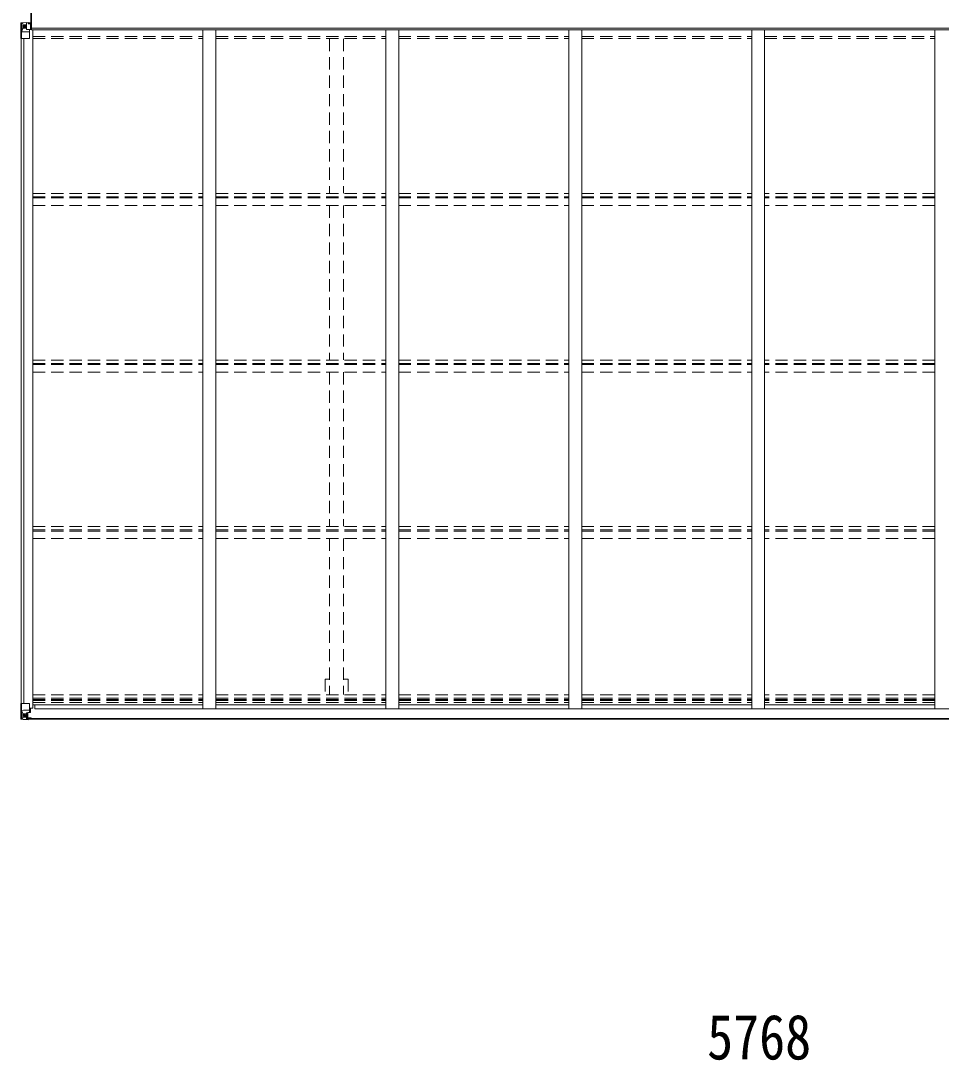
# Model space of a CAD drawing. Units: millimetres at full size, sheet at 1:40; details may follow other scales. Extents: x -11243 to 11243, y -7760 to 7760.
# Drawn here: x 1501 to 5103, y -69 to 3999 of the extents above; entities that cross this region are included whole.
import ezdxf
from ezdxf.enums import TextEntityAlignment as Align

# ---------------------------------------------------------------- set-up
doc = ezdxf.new("R2010")
doc.units = ezdxf.units.MM
doc.header["$LTSCALE"] = 40
doc.linetypes.add('DASHED1', pattern=[1.8, 1.2, -0.6])
for name, color, linetype, lineweight in [('0-3_ELV2', 4, 'Continuous', 9), ('0-4_TABLE1', 6, 'Continuous', 9), ('0-6_OTH_LINE', 6, 'Continuous', 9)]:
    doc.layers.add(name, color=color, linetype=linetype, lineweight=lineweight)
doc.styles.add('ＭＳ ゴシック', font='')
doc.styles.get('ＭＳ ゴシック').set_extended_font_data('MS Gothic')

msp = doc.modelspace()

# ---------------------------------------------------------------- linework, layer by layer
at = {"layer": '0-3_ELV2'}
for p, q in [((1529.42, 3990.66), (1539.92, 3990.66)), ((1527.66, 3964.88), (1542.42, 3964.88)), ((1539.42, 3982.76), (1539.92, 3982.76)), ((1539.42, 3967.15), (1539.92, 3967.15)), ((7231.42, 3970.01), (1542.42, 3970.28)), ((1542.42, 3966.97), (1542.42, 3963.58)), ((7231.42, 3963.58), (1542.42, 3963.58)), ((1547.92, 1308.57), (1547.92, 3963.58)), ((2213.92, 1306.76), (2213.92, 3963.58)), ((2263.92, 1306.76), (2263.92, 3963.58)), ((2929.92, 1306.76), (2929.92, 3963.58)), ((2979.92, 1306.76), (2979.92, 3963.58)), ((3645.92, 1306.76), (3645.92, 3963.58)), ((3695.92, 1306.76), (3695.92, 3963.58)), ((4361.92, 1306.76), (4361.92, 3963.58)), ((4411.92, 1306.76), (4411.92, 3963.58)), ((5077.92, 1306.76), (5077.92, 3963.58)), ((1502.92, 1327.22), (1502.92, 3928.86)), ((1512.62, 1327.22), (1512.62, 3928.86)), ((1547.92, 1308.57), (1534.92, 1308.57)), ((1547.92, 1322.25), (2213.92, 1322.25)), ((1555.42, 1322.25), (1555.42, 1306.74)), ((1555.42, 1306.74), (7218.42, 1306.74)), ((2263.92, 1322.25), (2929.92, 1322.25)), ((2979.92, 1322.25), (3645.92, 1322.25)), ((3695.92, 1322.25), (4361.92, 1322.25)), ((5077.92, 1322.25), (4411.92, 1322.25)), ((1524.42, 1268.6), (7249.42, 1268.6)), ((1524.42, 1266.45), (7249.42, 1266.45))]:
    msp.add_line(p, q, dxfattribs=at)
at = {"layer": '0-3_ELV2', "linetype": 'DASHED1'}
for p, q in [((1547.92, 3937.06), (2213.92, 3937.06)), ((1547.92, 3928.71), (2213.92, 3928.71)), ((2263.92, 3937.06), (2929.92, 3937.06)), ((2263.92, 3928.71), (2929.92, 3928.71)), ((2709.42, 3927.91), (2709.42, 3323.99)), ((2764.42, 3927.91), (2764.42, 3323.99)), ((2979.92, 3937.06), (3645.92, 3937.06)), ((2979.92, 3928.71), (3645.92, 3928.71)), ((3695.92, 3937.06), (4361.92, 3937.06)), ((3695.92, 3928.71), (4361.92, 3928.71)), ((4411.92, 3937.06), (5077.92, 3937.06)), ((4411.92, 3928.71), (5077.92, 3928.71)), ((1547.92, 3322.8), (2213.89, 3322.8)), ((1547.92, 3309.79), (2213.89, 3309.79)), ((1547.92, 3305.24), (2213.89, 3305.24)), ((2263.92, 3322.8), (2929.89, 3322.8)), ((2263.92, 3309.79), (2929.89, 3309.79)), ((2263.92, 3305.24), (2929.89, 3305.24)), ((2979.92, 3322.8), (3645.89, 3322.8)), ((2979.92, 3309.79), (3645.89, 3309.79)), ((2979.92, 3305.24), (3645.89, 3305.24)), ((3695.92, 3322.8), (4361.89, 3322.8)), ((3695.92, 3309.79), (4361.89, 3309.79)), ((3695.92, 3305.24), (4361.89, 3305.24)), ((5077.92, 3322.8), (4411.92, 3322.8)), ((5077.92, 3309.79), (4411.92, 3309.79)), ((5077.92, 3305.24), (4411.92, 3305.24)), ((1547.92, 3275.5), (2213.89, 3275.5)), ((2263.92, 3275.5), (2929.89, 3275.5)), ((2709.42, 3275.63), (2709.42, 2672.33)), ((2764.42, 3275.63), (2764.42, 2672.33)), ((2979.92, 3275.5), (3645.89, 3275.5)), ((3695.92, 3275.5), (4361.89, 3275.5)), ((5077.92, 3275.5), (4411.92, 3275.5)), ((1547.92, 2671.14), (2213.89, 2671.14)), ((1547.92, 2658.13), (2213.89, 2658.13)), ((1547.92, 2653.58), (2213.89, 2653.58)), ((2263.92, 2671.14), (2929.89, 2671.14)), ((2263.92, 2658.13), (2929.89, 2658.13)), ((2263.92, 2653.58), (2929.89, 2653.58)), ((2979.92, 2671.14), (3645.89, 2671.14)), ((2979.92, 2658.13), (3645.89, 2658.13)), ((2979.92, 2653.58), (3645.89, 2653.58)), ((3695.92, 2671.14), (4361.89, 2671.14)), ((3695.92, 2658.13), (4361.89, 2658.13)), ((3695.92, 2653.58), (4361.89, 2653.58)), ((5077.92, 2671.14), (4411.92, 2671.14)), ((5077.92, 2658.13), (4411.92, 2658.13)), ((5077.92, 2653.58), (4411.92, 2653.58)), ((1547.92, 2623.84), (2213.89, 2623.84)), ((2263.92, 2623.84), (2929.89, 2623.84)), ((2709.42, 2623.97), (2709.42, 2020.67)), ((2764.42, 2623.97), (2764.42, 2020.67)), ((2979.92, 2623.84), (3645.89, 2623.84)), ((3695.92, 2623.84), (4361.89, 2623.84)), ((5077.92, 2623.84), (4411.92, 2623.84)), ((1547.92, 2019.48), (2213.89, 2019.48)), ((1547.92, 2006.47), (2213.89, 2006.47)), ((1547.92, 2001.92), (2213.89, 2001.92)), ((2263.92, 2019.48), (2929.89, 2019.48)), ((2263.92, 2006.47), (2929.89, 2006.47)), ((2263.92, 2001.92), (2929.89, 2001.92)), ((2979.92, 2019.48), (3645.89, 2019.48)), ((2979.92, 2006.47), (3645.89, 2006.47)), ((2979.92, 2001.92), (3645.89, 2001.92)), ((3695.92, 2019.48), (4361.89, 2019.48)), ((3695.92, 2006.47), (4361.89, 2006.47)), ((3695.92, 2001.92), (4361.89, 2001.92)), ((5077.92, 2019.48), (4411.92, 2019.48)), ((5077.92, 2006.47), (4411.92, 2006.47)), ((5077.92, 2001.92), (4411.92, 2001.92)), ((1547.92, 1972.18), (2213.89, 1972.18)), ((2263.92, 1972.18), (2929.89, 1972.18)), ((2709.42, 1972.31), (2709.42, 1362.05)), ((2764.42, 1972.31), (2764.42, 1362.05)), ((2979.92, 1972.18), (3645.89, 1972.18)), ((3695.92, 1972.18), (4361.89, 1972.18)), ((5077.92, 1972.18), (4411.92, 1972.18)), ((2691.72, 1422.45), (2709.42, 1422.45)), ((2691.72, 1422.45), (2691.72, 1362.05)), ((2764.42, 1422.45), (2782.12, 1422.45)), ((2782.12, 1422.45), (2782.12, 1362.05)), ((1547.92, 1360.86), (2213.92, 1360.86)), ((1547.92, 1347.86), (2213.92, 1347.86)), ((1547.92, 1342.78), (2213.92, 1342.78)), ((2263.92, 1360.86), (2929.92, 1360.86)), ((2263.92, 1347.86), (2929.92, 1347.86)), ((2263.92, 1342.78), (2929.92, 1342.78)), ((2979.92, 1360.86), (3645.92, 1360.86)), ((2979.92, 1347.86), (3645.92, 1347.86)), ((2979.92, 1342.78), (3645.92, 1342.78)), ((3695.92, 1360.86), (4361.92, 1360.86)), ((3695.92, 1347.86), (4361.92, 1347.86)), ((3695.92, 1342.78), (4361.92, 1342.78)), ((5077.92, 1360.86), (4411.92, 1360.86)), ((5077.92, 1347.86), (4411.92, 1347.86)), ((5077.92, 1342.78), (4411.92, 1342.78)), ((1547.92, 1338.85), (2213.92, 1338.85)), ((1547.92, 1330.65), (2213.92, 1330.65)), ((2263.92, 1338.85), (2929.92, 1338.85)), ((2263.92, 1330.65), (2929.92, 1330.65)), ((2979.92, 1338.85), (3645.92, 1338.85)), ((2979.92, 1330.65), (3645.92, 1330.65)), ((3695.92, 1338.85), (4361.92, 1338.85)), ((3695.92, 1330.65), (4361.92, 1330.65)), ((5077.92, 1338.85), (4411.92, 1338.85)), ((5077.92, 1330.65), (4411.92, 1330.65))]:
    msp.add_line(p, q, dxfattribs=at)
at = {"layer": '0-4_TABLE1'}
for p, q in [((1541.42, 3966.95), (1541.42, 4029.95)), ((1500.92, 3989.57), (1500.92, 3928.86)), ((1501.86, 3990.53), (1501.86, 3990.58)), ((1510.83, 3990.96), (1502.91, 3990.49)), ((1503.77, 3989.52), (1503.77, 3989.45)), ((1503.77, 3928.86), (1503.77, 3989.45)), ((1507.74, 3986.07), (1505, 3989.74)), ((1522.92, 3991.75), (1510.92, 3990.97)), ((1522.92, 3965.08), (1522.92, 3991.86)), ((1529.42, 3992.26), (1529.42, 3986.32)), ((1538.42, 3986.89), (1529.42, 3986.94)), ((1539.42, 3966.02), (1539.42, 3986.17)), ((1504.31, 3955.75), (1508.45, 3967.83)), ((1504.31, 3955.75), (1510.92, 3955.53)), ((1508.59, 3982.57), (1510.92, 3982.63)), ((1508.59, 3969.09), (1508.59, 3982.57)), ((1510.92, 3969.06), (1508.59, 3969.09)), ((1510.92, 3982.62), (1522.92, 3982.62)), ((1510.92, 3969.06), (1510.92, 3969.06)), ((1522.92, 3969.06), (1510.92, 3969.06)), ((1510.92, 3955.53), (1534.92, 3955.53)), ((1515.44, 3975.42), (1515.44, 3974.46)), ((1522.92, 3965.08), (1529.42, 3965.08)), ((1523.75, 3964.87), (1523.75, 3965.08)), ((1534.1, 3963.22), (1523.75, 3964.87)), ((1526.45, 3965.08), (1534.1, 3963.85)), ((1529.42, 3965.08), (1538.42, 3965.11)), ((1534.1, 3963.85), (1534.1, 3963.22)), ((1534.92, 3929.86), (1534.92, 3962.96)), ((1500.92, 3928.86), (1533.92, 3928.86)), ((1500.92, 1327.22), (1533.92, 1327.22)), ((1500.92, 1266.51), (1500.92, 1327.22)), ((1503.77, 1327.22), (1503.77, 1266.64)), ((1534.92, 1326.22), (1534.92, 1293.13)), ((1539.42, 1304.22), (1534.92, 1304.22)), ((1539.42, 1308.57), (1539.42, 1292.35)), ((1501.86, 1265.56), (1501.86, 1265.52)), ((1529.42, 1263.83), (1501.86, 1265.51)), ((1510.83, 1265.13), (1502.91, 1265.6)), ((1503.77, 1266.57), (1503.77, 1266.64)), ((1504.31, 1300.34), (1510.92, 1300.56)), ((1504.31, 1300.34), (1508.45, 1288.26)), ((1507.74, 1270.01), (1505, 1266.35)), ((1510.92, 1287.02), (1508.59, 1286.99)), ((1508.59, 1286.99), (1508.59, 1273.52)), ((1508.59, 1273.52), (1510.92, 1273.46)), ((1510.92, 1300.56), (1534.92, 1300.56)), ((1524.42, 1287.02), (1510.92, 1287.02)), ((1510.92, 1287.02), (1510.92, 1287.02)), ((1524.42, 1273.47), (1510.92, 1273.47)), ((1522.92, 1264.34), (1510.92, 1265.12)), ((1516.4, 1280.66), (1516.4, 1281.62)), ((1522.92, 1290.32), (1522.92, 1264.22)), ((1524.42, 1269.93), (1522.92, 1269.93)), ((1522.92, 1265.11), (1529.42, 1264.71)), ((1534.1, 1292.87), (1523.75, 1291.21)), ((1523.75, 1290.58), (1534.1, 1292.23)), ((1523.75, 1291.21), (1523.75, 1290.58)), ((1528.42, 1283.43), (1524.42, 1283.43)), ((1528.42, 1275.22), (1524.42, 1275.22)), ((1532.92, 1270.29), (1524.42, 1270.29)), ((1529.42, 1265.64), (1524.42, 1265.72)), ((1524.53, 1271.59), (1528.42, 1271.59)), ((1524.92, 1271.38), (1524.92, 1271.22)), ((1539.92, 1271.25), (1524.92, 1271.38)), ((1524.92, 1271.22), (1534.92, 1271.13)), ((1524.92, 1269.26), (1524.92, 1271.22)), ((1532.92, 1269.29), (1524.92, 1269.29)), ((1532.92, 1269.26), (1524.92, 1269.26)), ((1528.42, 1291.33), (1528.42, 1271.36)), ((1529.42, 1266.45), (1529.42, 1263.83)), ((1532.92, 1270.29), (1532.92, 1268.6)), ((1534.1, 1292.23), (1534.1, 1292.87)), ((1534.37, 1292.31), (1539.42, 1292.35)), ((1534.42, 1266.02), (1534.42, 1266.45)), ((1534.72, 1266.02), (1534.42, 1266.02)), ((1534.72, 1266.02), (1536.41, 1266.45)), ((1539.42, 1294.07), (1534.92, 1294.1)), ((1534.92, 1269.52), (1540.92, 1269.52)), ((1538.42, 1292.35), (1538.42, 1294.08)), ((1539.92, 1268.6), (1539.92, 1269.52)), ((1540.92, 1271.2), (1540.92, 1268.6))]:
    msp.add_line(p, q, dxfattribs=at)
msp.add_lwpolyline([(1542.42, 4029.95), (1539.92, 4029.95), (1539.92, 3966.95), (1542.42, 3966.95)], close=True, dxfattribs=at)
for points in [[(1501.86, 3990.58), (1510.92, 3991.13), (1529.42, 3992.26)], [(1539.42, 3986.17), (1539.41, 3986.28), (1529.42, 3986.32)], [(1514.48, 3977.34), (1513.52, 3977.34), (1513.52, 3976.38), (1514.48, 3976.38)], [(1516.4, 3978.3), (1516.4, 3979.26), (1515.44, 3979.26), (1515.44, 3978.3)], [(1515.44, 3974.46), (1516.4, 3974.46), (1516.4, 3975.42)], [(1517.36, 3976.38), (1518.32, 3976.38), (1518.32, 3977.34), (1517.36, 3977.34)], [(1514.48, 1279.7), (1513.52, 1279.7), (1513.52, 1278.74), (1514.48, 1278.74)], [(1516.4, 1281.62), (1515.44, 1281.62), (1515.44, 1280.66)], [(1515.44, 1277.78), (1515.44, 1276.82), (1516.4, 1276.82), (1516.4, 1277.78)], [(1517.36, 1278.74), (1518.32, 1278.74), (1518.32, 1279.7), (1517.36, 1279.7)], [(1529.42, 1265.22), (1524.42, 1265.22), (1524.42, 1290.69)], [(1534.92, 1269.52), (1534.92, 1271.14), (1540.92, 1271.09)]]:
    msp.add_lwpolyline(points, dxfattribs=at)
for centre in [(1515.92, 3976.86), (1515.92, 1279.22)]:
    msp.add_circle(centre, 5.3, dxfattribs=at)
for centre, radius, start, end in [((1501.92, 3989.58), 1, 93.50017, 180.00079), ((1501.92, 3989.57), 0.999, 93.4424, 179.95083), ((1501.92, 3989.53), 0.999, 93.4424, 179.95083), ((1503.08, 4003.18), 12.7, 269.24466, 275.10311), ((1505.05, 3989.57), 1.28, 131.17831, 182.45895), ((1514.48, 3978.3), 0.96, 270, 0), ((1514.48, 3975.42), 0.96, 0, 90), ((1517.36, 3978.3), 0.96, 180, 270), ((1517.36, 3975.42), 0.96, 90, 180), ((1523.86, 3965.81), 0.937, 230.93398, 263.26766), ((1533.99, 3962.92), 0.937, 2.32209, 83.26766), ((1533.99, 3962.29), 0.937, 2.32209, 83.26766), ((1533.92, 3929.86), 1, 270, 0), ((1533.92, 1326.22), 1, 0, 90), ((1501.92, 1266.55), 0.999, 180.04917, 266.5576), ((1501.92, 1266.51), 0.999, 180.04917, 266.5576), ((1501.92, 1266.51), 1, 179.99921, 266.49983), ((1503.08, 1252.9), 12.7, 84.89689, 90.75534), ((1505.05, 1266.52), 1.28, 177.54105, 228.82169), ((1514.48, 1280.66), 0.96, 270, 0), ((1514.48, 1277.78), 0.96, 0, 90), ((1517.36, 1280.66), 0.96, 180, 270), ((1517.36, 1277.78), 0.96, 90, 180), ((1523.86, 1290.28), 0.937, 96.73234, 177.67791), ((1523.86, 1289.65), 0.937, 96.73234, 177.67791), ((1524.92, 1271.72), 0.5, 179.95536, 269.47105), ((1524.92, 1268.79), 0.5, 89.99891, 179.99891), ((1524.92, 1268.76), 0.5, 90.00309, 180.00198), ((1524.94, 1271.9), 0.513, 178.95293, 268.11972), ((1533.99, 1293.8), 0.937, 276.73234, 357.67791), ((1533.99, 1293.16), 0.937, 276.73234, 357.67791), ((1540.06, 1263.56), 7.69, 83.56574, 91.03001)]:
    msp.add_arc(centre, radius, start, end, dxfattribs=at)
for centre, major_axis, ratio, start_param, end_param in [((1503.86, 3990.65), (2, 0.12), 0.060933, 2.0712557, 3.1453404), ((1702.86, 4002.89), (201, 12.36), 0.060933, 3.1453404, 3.145839), ((1505.72, 3982.49), (0.03, 5), 0.573921, 0.7672717, 1.551125), ((1504.05, 3987.56), (-0.02, 3), 0.466854, 0.125683, 0.7596956), ((1538.42, 3986.18), (1, -0.012), 0.707053, 4.7036637, 6.124411), ((1505.03, 3958.09), (0.85, 2.32), 0.403757, 3.0087805, 3.9744392), ((1507.19, 3969.12), (0, 3), 0.468246, 1.5772882, 2.0127935), ((1429.17, 3982.62), (81.75, 0), 0.061163, 6.2824128, 6.2831853), ((1538.42, 3966.02), (1, 0.021), 0.906239, 0.0187047, 1.589501), ((1503.86, 1265.43), (2, -0.12), 0.060933, 2.0712557, 3.1453404), ((1702.86, 1253.2), (201, -12.36), 0.060933, 3.1453404, 3.145839), ((1505.03, 1297.99), (0.85, -2.32), 0.403757, 3.0087805, 3.9744392), ((1504.05, 1268.53), (-0.02, -3), 0.466854, 0.125683, 0.7596956), ((1505.72, 1273.6), (0.03, -5), 0.573921, 0.7672717, 1.551125), ((1507.19, 1286.97), (0, -3), 0.468246, 1.5772882, 2.0127935), ((1429.17, 1273.47), (81.75, 0), 0.061163, 6.2824128, 6.2831853)]:
    msp.add_ellipse(centre, major_axis=major_axis, ratio=ratio, start_param=start_param, end_param=end_param, dxfattribs=at)

# ---------------------------------------------------------------- texts
at = {"layer": '0-6_OTH_LINE', "color": 7, "style": 'ＭＳ ゴシック', "width": 0.85}
msp.add_text('5768', height=176, dxfattribs=at).set_placement((4186.92, -118.62), align=Align.BOTTOM_LEFT)

doc.saveas('drawing.dxf')
